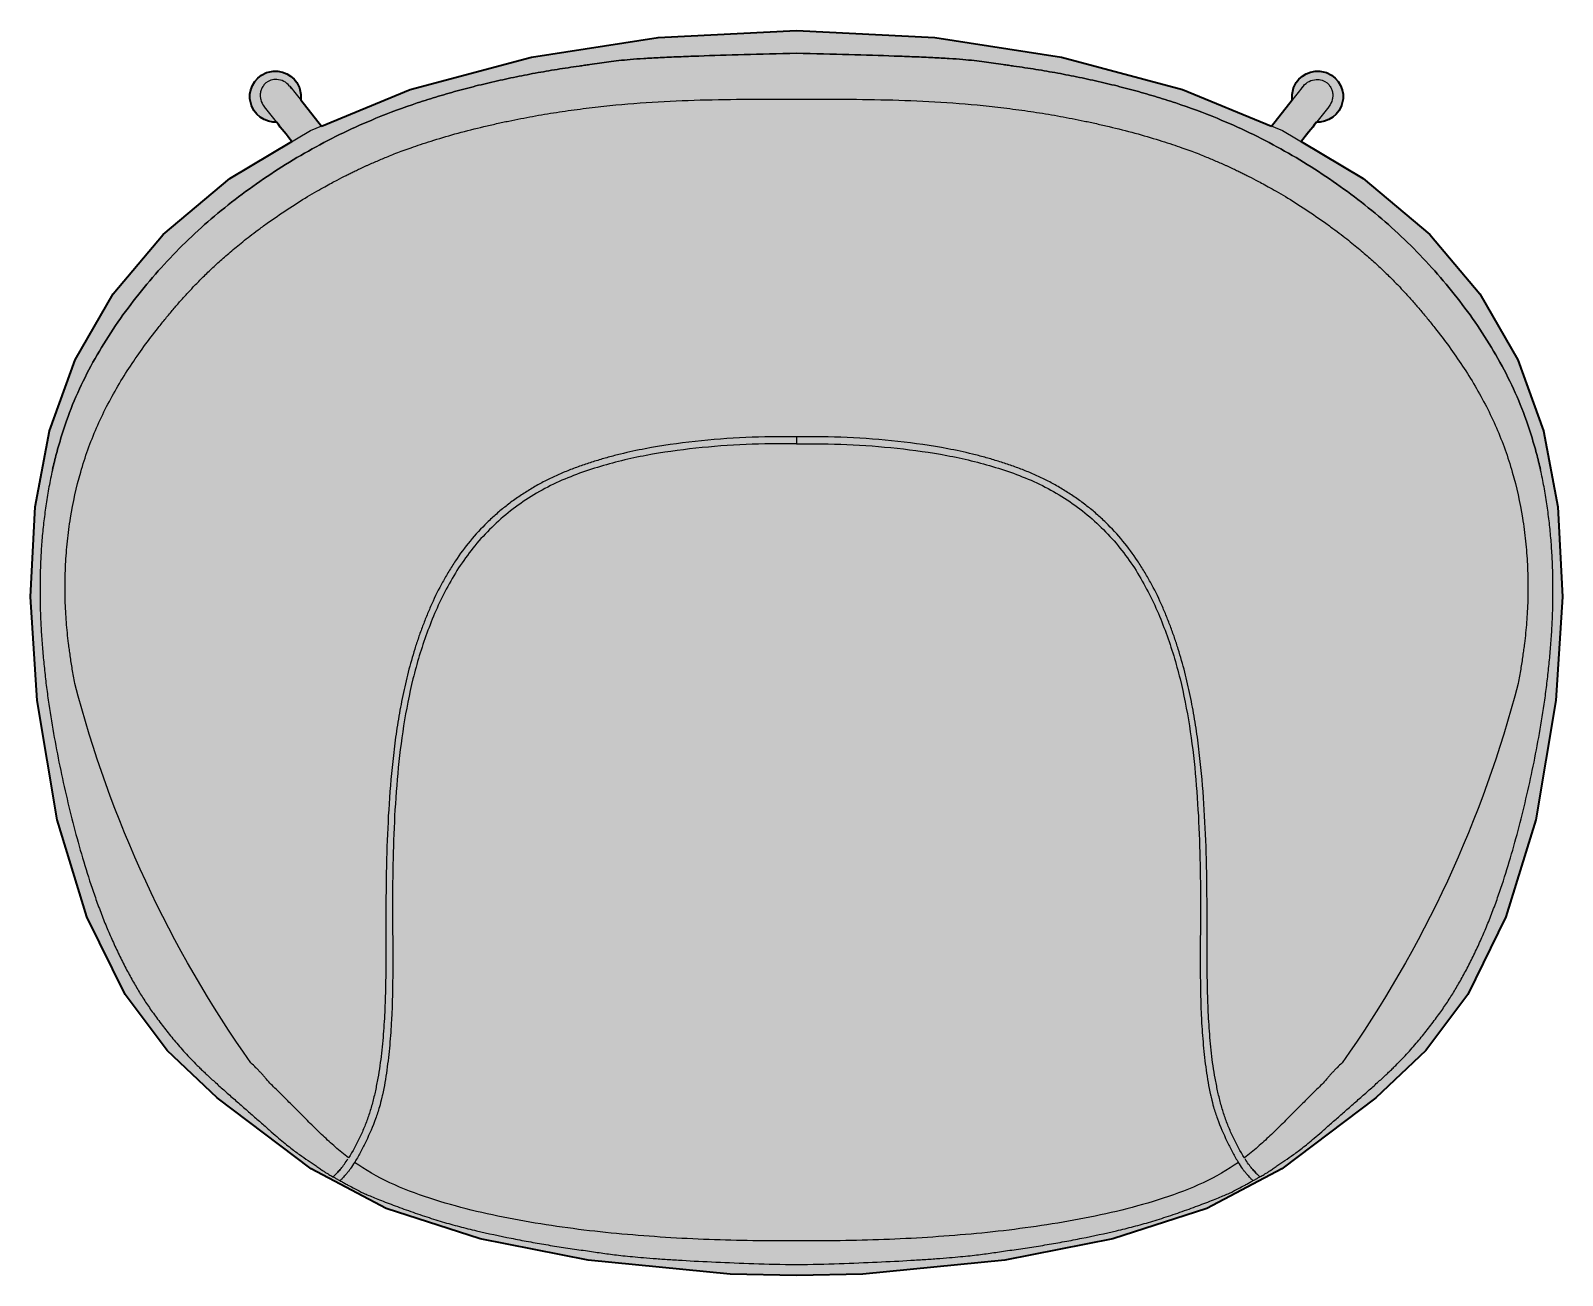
# Model space of a CAD drawing. Header units: millimetres. Extents: x 0 to 2157, y -1316 to 708.
# Drawn here: x 1346 to 2094, y -1259 to -651 of the extents above; entities that cross this region are included whole.
import ezdxf

# ---------------------------------------------------------------- set-up
doc = ezdxf.new("R2010")
doc.units = ezdxf.units.MM
doc.layers.add('Blocks', color=7, linetype='Continuous')
doc.layers.add('Blocks$Fill', color=7, linetype='Continuous', true_color=0xffffff)
doc.layers.add('Blocks$Inner', color=7, linetype='Continuous', lineweight=25, true_color=0x007f00)
doc.layers.add('Blocks$Outline', color=7, linetype='Continuous', lineweight=35, true_color=0xff3f3f)

# ---------------------------------------------------------------- blocks, each defined once
blk = doc.blocks.new('Pot Top')
at = {"layer": 'Blocks$Fill', "extrusion": (0, 0, -1)}
blk.add_hatch(color=256, dxfattribs=at).paths.add_polyline_path([(-209.29, 497.43), (-209.21, 497.83), (-209.2, 500.08), (-209.92, 503.35), (-211.19, 505.88), (-212.56, 507.61), (-214.25, 509.11), (-216.14, 510.25), (-218.26, 511.07), (-220.45, 511.48), (-222.7, 511.49), (-225.97, 510.77), (-228.49, 509.5), (-230.23, 508.13), (-231.73, 506.44), (-232.87, 504.55), (-233.68, 502.43), (-234.09, 500.24), (-234.11, 497.99), (-233.39, 494.72), (-232.12, 492.2), (-230.75, 490.46), (-229.06, 488.96), (-227.17, 487.82), (-225.05, 487.01), (-222.86, 486.6), (-221.16, 486.59), (-213.62, 477.07), (-243.94, 459.06), (-276.51, 431.75), (-300.87, 402.64), (-319.41, 370.42), (-331.94, 335.85), (-338.91, 298.68), (-341.19, 254.62), (-338, 204.06), (-328.2, 145.8), (-313.66, 98.32), (-295.05, 60.35), (-274.6, 33.05), (-250.09, 9.95), (-204.26, -24.82), (-167.65, -44.06), (-121.7, -58.98), (-68.89, -69.33), (0.45, -76.15), (32.77, -76.8), (32.79, -76.8), (32.81, -76.8), (65.13, -76.15), (134.48, -69.33), (187.29, -58.98), (233.23, -44.06), (269.85, -24.82), (315.67, 9.95), (340.18, 33.05), (360.64, 60.35), (379.25, 98.32), (393.79, 145.8), (403.58, 204.06), (406.77, 254.62), (404.5, 298.68), (397.52, 335.85), (385, 370.42), (366.46, 402.64), (342.09, 431.75), (309.53, 459.06), (279.21, 477.07), (286.74, 486.59), (288.44, 486.6), (290.63, 487.01), (292.75, 487.82), (294.64, 488.96), (296.33, 490.46), (297.7, 492.2), (298.97, 494.72), (299.69, 497.99), (299.68, 500.24), (299.27, 502.43), (298.46, 504.55), (297.31, 506.44), (295.82, 508.13), (294.08, 509.5), (291.55, 510.77), (288.29, 511.49), (286.04, 511.48), (283.85, 511.07), (281.73, 510.25), (279.84, 509.11), (278.15, 507.61), (276.78, 505.88), (275.51, 503.35), (274.79, 500.08), (274.8, 497.83), (274.88, 497.43), (264.72, 484.69), (221.36, 502.52), (162.17, 518.31), (100.27, 527.88), (32.79, 531.3), (-34.69, 527.88), (-96.59, 518.31), (-155.77, 502.52), (-199.14, 484.69)], flags=0)
at = {"layer": 'Blocks$Inner'}
for p, q in [((-280.2, 504.1), (-264.72, 484.69)), ((214.61, 504.1), (199.14, 484.69)), ((-292.68, 494.09), (-279.21, 477.07)), ((227.1, 494.09), (213.62, 477.07))]:
    blk.add_line(p, q, dxfattribs=at)
blk.add_lwpolyline([(-32.77, -76.8), (-32.79, -76.8), (-32.81, -76.8), (-65.13, -76.15), (-134.48, -69.33), (-187.29, -58.98), (-233.23, -44.06), (-269.85, -24.82), (-315.67, 9.95), (-340.18, 33.05), (-360.64, 60.35), (-379.25, 98.32), (-393.79, 145.8), (-403.58, 204.06), (-406.77, 254.62), (-404.5, 298.68), (-397.52, 335.85), (-385, 370.42), (-366.46, 402.64), (-342.09, 431.75), (-309.53, 459.06), (-270.06, 482.5), (-221.36, 502.52), (-162.17, 518.31), (-100.27, 527.88), (-32.79, 531.3), (34.69, 527.88), (96.59, 518.31), (155.77, 502.52), (204.47, 482.5), (243.94, 459.06), (276.51, 431.75), (300.87, 402.64), (319.41, 370.42), (331.94, 335.85), (338.91, 298.68), (341.19, 254.62), (338, 204.06), (328.2, 145.8), (313.66, 98.32), (295.05, 60.35), (274.6, 33.05), (250.09, 9.95), (204.26, -24.82), (167.65, -44.06), (121.7, -58.98), (68.89, -69.33), (-0.45, -76.15)], close=True, dxfattribs=at)
for points in [[(-274.88, 497.43), (-274.8, 497.83), (-274.79, 500.08), (-275.51, 503.35), (-276.78, 505.88), (-278.15, 507.61), (-279.84, 509.11), (-281.73, 510.25), (-283.85, 511.07), (-286.04, 511.48), (-288.29, 511.49), (-291.55, 510.77), (-294.08, 509.5), (-295.82, 508.13), (-297.31, 506.44), (-298.46, 504.55), (-299.27, 502.43), (-299.68, 500.24), (-299.69, 497.99), (-298.97, 494.72), (-297.7, 492.2), (-296.33, 490.46), (-294.64, 488.96), (-292.75, 487.82), (-290.63, 487.01), (-288.44, 486.6), (-286.74, 486.59)], [(209.29, 497.43), (209.21, 497.83), (209.2, 500.08), (209.92, 503.35), (211.19, 505.88), (212.56, 507.61), (214.25, 509.11), (216.14, 510.25), (218.26, 511.07), (220.45, 511.48), (222.7, 511.49), (225.97, 510.77), (228.49, 509.5), (230.23, 508.13), (231.73, 506.44), (232.87, 504.55), (233.68, 502.43), (234.09, 500.24), (234.11, 497.99), (233.39, 494.72), (232.12, 492.2), (230.75, 490.46), (229.06, 488.96), (227.17, 487.82), (225.05, 487.01), (222.86, 486.6), (221.16, 486.59)], [(-290.73, 506.5), (-291.86, 505.72), (-292.84, 504.77)], [(225.15, 506.5), (226.27, 505.72), (227.26, 504.77)]]:
    blk.add_lwpolyline(points, dxfattribs=at)
at = {"layer": 'Blocks$Inner', "extrusion": (0, 0, -1)}
for centre, start, end in [((-165.69, 355.28), 324.7733, 345.46095), ((231.27, 355.28), 194.53905, 215.2267)]:
    blk.add_arc(centre, 569.12, start, end, dxfattribs=at)
at = {"layer": 'Blocks$Inner'}
for points, knots in [([(-32.73, 520.28), (-41.83, 520.04), (-58.9, 519.58), (-77.41, 519.01), (-90.51, 518.52), (-99.5, 518.12), (-107.61, 517.69), (-114.14, 517.21), (-119.65, 516.67), (-124.48, 516.08), (-129.03, 515.43), (-132.91, 514.84), (-136.25, 514.35), (-139.86, 513.85), (-146.14, 512.93), (-155.03, 511.5), (-165.63, 509.57), (-176.21, 507.35), (-186.77, 504.93), (-197.28, 502.26), (-207.66, 499.26), (-221.42, 494.9), (-236.97, 489.2), (-254.04, 481.56), (-274.47, 471.04), (-298.66, 455.62), (-325.55, 434.25), (-345.2, 413.59), (-359.36, 395.88), (-368.98, 382.03), (-377.52, 367.54), (-384.89, 352.53), (-389.78, 339.48), (-393.07, 328.78), (-395.23, 320.71), (-397.07, 312.57), (-398.58, 304.3), (-399.81, 295.97), (-400.8, 287.65), (-401.53, 279.31), (-401.98, 270.91), (-402.19, 262.5), (-402.21, 254.12), (-402.02, 245.76), (-401.59, 237.38), (-400.97, 229.03), (-400.21, 220.74), (-399.3, 212.5), (-397.84, 201.53), (-395.67, 187.95), (-392.6, 171.86), (-389.05, 156), (-385.23, 140.45), (-380.95, 125.24), (-377, 112.88), (-373.58, 103.22), (-370.85, 96.13), (-367.92, 89.16), (-364.81, 82.31), (-361.58, 75.69), (-358.2, 69.31), (-354.87, 63.48), (-351.55, 58.07), (-348.53, 53.57), (-345.86, 49.84), (-343.68, 46.91), (-341.39, 43.93), (-338.31, 40.02), (-335.04, 36.08), (-331.46, 32.04), (-328.56, 28.94), (-325.95, 26.28), (-323.71, 24.09), (-321.97, 22.43), (-320.11, 20.68), (-317.41, 18.2), (-313.72, 14.88), (-308.96, 10.67), (-304.04, 6.35), (-299.15, 2.06), (-294.47, -2.06), (-290.14, -5.86), (-286.41, -9.12), (-283.24, -11.81), (-279.42, -14.9), (-275.39, -17.91), (-271.96, -20.26), (-269.68, -21.8), (-268.39, -22.68), (-267.41, -23.36), (-266.46, -24.03), (-265.3, -24.84), (-263.97, -25.73), (-262.53, -26.65), (-260.95, -27.62), (-259.83, -28.26), (-259.13, -28.65)], [1, 1, 1, 1, 1.0100806, 1.0201613, 1.0252016, 1.0302419, 1.0352823, 1.0403226, 1.0453629, 1.0504032, 1.0554435, 1.0604839, 1.063004, 1.0655242, 1.0705645, 1.0806452, 1.0907258, 1.1008065, 1.1108871, 1.1209677, 1.1310484, 1.141129, 1.1612903, 1.1774194, 1.1935484, 1.2258065, 1.2580645, 1.2903226, 1.3064516, 1.3225806, 1.3387097, 1.3548387, 1.3709677, 1.3790323, 1.3870968, 1.3951613, 1.4032258, 1.4112903, 1.4193548, 1.4274194, 1.4354839, 1.4435484, 1.4516129, 1.4596774, 1.4677419, 1.4758065, 1.483871, 1.4919355, 1.5, 1.516129, 1.5322581, 1.5483871, 1.5645161, 1.5806452, 1.5967742, 1.6048387, 1.6129032, 1.6209677, 1.6290323, 1.6370968, 1.6451613, 1.6532258, 1.6612903, 1.6693548, 1.6733871, 1.6774194, 1.6814516, 1.6854839, 1.6935484, 1.6975806, 1.7016129, 1.7056452, 1.7076613, 1.7096774, 1.7116935, 1.7137097, 1.7177419, 1.7217742, 1.7258065, 1.7298387, 1.733871, 1.7379032, 1.7419355, 1.7459677, 1.75, 1.7580645, 1.766129, 1.7701613, 1.7721774, 1.7741935, 1.7762097, 1.7782258, 1.7822581, 1.7862903, 1.7903226, 1.7964501, 1.7964501, 1.7964501, 1.7964501]), ([(-396.09, 316.85), (-395.8, 318.14), (-394.85, 322.13), (-393.07, 328.78), (-389.78, 339.48), (-384.89, 352.53), (-377.52, 367.54), (-368.98, 382.03), (-359.36, 395.88), (-345.2, 413.59), (-325.55, 434.25), (-298.66, 455.62), (-274.47, 471.04), (-254.04, 481.56), (-236.97, 489.2), (-221.42, 494.9), (-207.66, 499.26), (-197.28, 502.26), (-186.77, 504.93), (-176.21, 507.35), (-165.63, 509.57), (-155.03, 511.5), (-146.14, 512.93), (-139.86, 513.85), (-136.25, 514.35), (-132.91, 514.84), (-129.03, 515.43), (-124.48, 516.08), (-119.65, 516.67), (-114.14, 517.21), (-107.61, 517.69), (-99.5, 518.12), (-90.51, 518.52), (-77.41, 519.01), (-58.9, 519.58), (-41.83, 520.04), (-32.73, 520.28)], [0.6090808, 0.6090808, 0.6090808, 0.6090808, 0.6129032, 0.6209677, 0.6290323, 0.6451613, 0.6612903, 0.6774194, 0.6935484, 0.7096774, 0.7419355, 0.7741935, 0.8064516, 0.8225806, 0.8387097, 0.858871, 0.8689516, 0.8790323, 0.8891129, 0.8991935, 0.9092742, 0.9193548, 0.9294355, 0.9344758, 0.936996, 0.9395161, 0.9445565, 0.9495968, 0.9546371, 0.9596774, 0.9647177, 0.9697581, 0.9747984, 0.9798387, 0.9899194, 1, 1, 1, 1]), ([(193.54, -28.65), (194.24, -28.26), (195.36, -27.62), (196.95, -26.65), (198.38, -25.73), (199.71, -24.84), (200.88, -24.03), (201.83, -23.36), (202.8, -22.68), (204.09, -21.8), (206.37, -20.26), (209.8, -17.91), (213.83, -14.9), (217.66, -11.81), (220.82, -9.12), (224.56, -5.86), (228.88, -2.06), (233.57, 2.06), (238.46, 6.35), (243.37, 10.67), (248.13, 14.88), (251.82, 18.2), (254.52, 20.68), (256.39, 22.43), (258.13, 24.09), (260.36, 26.28), (262.97, 28.94), (265.87, 32.04), (269.46, 36.08), (272.72, 40.02), (275.8, 43.93), (278.09, 46.91), (280.28, 49.84), (282.95, 53.57), (285.97, 58.07), (289.29, 63.48), (292.61, 69.31), (295.99, 75.69), (299.23, 82.31), (302.33, 89.16), (305.26, 96.13), (308, 103.22), (311.41, 112.88), (315.36, 125.24), (319.65, 140.45), (323.47, 156), (327.02, 171.86), (330.09, 187.95), (332.25, 201.53), (333.71, 212.5), (334.63, 220.74), (335.38, 229.03), (336, 237.38), (336.44, 245.76), (336.63, 254.12), (336.6, 262.5), (336.39, 270.91), (335.94, 279.31), (335.21, 287.65), (334.22, 295.97), (333, 304.3), (331.49, 312.57), (329.65, 320.71), (327.48, 328.78), (324.19, 339.48), (319.3, 352.53), (311.93, 367.54), (303.4, 382.03), (293.77, 395.88), (279.61, 413.59), (259.97, 434.25), (233.07, 455.62), (208.88, 471.04), (188.46, 481.56), (171.38, 489.2), (155.83, 494.9), (142.07, 499.26), (131.69, 502.26), (121.19, 504.93), (110.62, 507.35), (100.04, 509.57), (89.45, 511.5), (80.55, 512.93), (74.27, 513.85), (70.66, 514.35), (67.33, 514.84), (63.45, 515.43), (58.9, 516.08), (54.07, 516.67), (48.56, 517.21), (42.03, 517.69), (33.91, 518.12), (24.93, 518.52), (11.82, 519.01), (-6.69, 519.58), (-23.76, 520.04), (-32.86, 520.28)], [2.2035412, 2.2035412, 2.2035412, 2.2035412, 2.2096688, 2.2137011, 2.2177333, 2.2217656, 2.2237817, 2.2257978, 2.227814, 2.2298301, 2.2338624, 2.2419269, 2.2499914, 2.2540236, 2.2580559, 2.2620882, 2.2661204, 2.2701527, 2.2741849, 2.2782172, 2.2822495, 2.2862817, 2.2882978, 2.290314, 2.2923301, 2.2943462, 2.2983785, 2.3024107, 2.306443, 2.3145075, 2.3185398, 2.322572, 2.3266043, 2.3306366, 2.3387011, 2.3467656, 2.3548301, 2.3628946, 2.3709591, 2.3790236, 2.3870882, 2.3951527, 2.4032172, 2.4193462, 2.4354753, 2.4516043, 2.4677333, 2.4838624, 2.4999914, 2.5080559, 2.5161204, 2.5241849, 2.5322495, 2.540314, 2.5483785, 2.556443, 2.5645075, 2.572572, 2.5806366, 2.5887011, 2.5967656, 2.6048301, 2.6128946, 2.6209591, 2.6290236, 2.6451527, 2.6612817, 2.6774107, 2.6935398, 2.7096688, 2.7419269, 2.7741849, 2.806443, 2.822572, 2.8387011, 2.8588624, 2.868943, 2.8790236, 2.8891043, 2.8991849, 2.9092656, 2.9193462, 2.9294269, 2.9344672, 2.9369874, 2.9395075, 2.9445478, 2.9495882, 2.9546285, 2.9596688, 2.9647091, 2.9697495, 2.9747898, 2.9798301, 2.9899107, 2.9999914, 2.9999914, 2.9999914, 2.9999914]), ([(-32.86, 520.28), (-23.76, 520.04), (-6.69, 519.58), (11.82, 519.01), (24.93, 518.52), (33.91, 518.12), (42.03, 517.69), (48.56, 517.21), (54.07, 516.67), (58.9, 516.08), (63.45, 515.43), (67.33, 514.84), (70.66, 514.35), (74.27, 513.85), (80.55, 512.93), (89.45, 511.5), (100.04, 509.57), (110.62, 507.35), (121.19, 504.93), (131.69, 502.26), (142.07, 499.26), (155.83, 494.9), (171.38, 489.2), (188.46, 481.56), (208.88, 471.04), (233.07, 455.62), (259.97, 434.25), (279.61, 413.59), (293.77, 395.88), (303.4, 382.03), (311.93, 367.54), (319.3, 352.53), (324.19, 339.48), (327.48, 328.78), (329.27, 322.13), (330.21, 318.14), (330.51, 316.85)], [2.9999914, 2.9999914, 2.9999914, 2.9999914, 3.010072, 3.0201527, 3.025193, 3.0302333, 3.0352736, 3.040314, 3.0453543, 3.0503946, 3.0554349, 3.0604753, 3.0629954, 3.0655156, 3.0705559, 3.0806366, 3.0907172, 3.1007978, 3.1108785, 3.1209591, 3.1310398, 3.1411204, 3.1612817, 3.1774107, 3.1935398, 3.2257978, 3.2580559, 3.290314, 3.306443, 3.322572, 3.3387011, 3.3548301, 3.3709591, 3.3790236, 3.3870882, 3.3909106, 3.3909106, 3.3909106, 3.3909106]), ([(-292.84, 504.77), (-293.26, 504.27), (-293.94, 503.21), (-294.56, 501.39), (-294.73, 499.49), (-294.41, 496.99), (-293.53, 495.18), (-292.72, 494.14), (-292.68, 494.09)], [4, 4, 4, 4, 4.1, 4.2, 4.3, 4.4, 4.6, 4.6089775, 4.6089775, 4.6089775, 4.6089775]), ([(-279.18, 502.82), (-279.72, 503.47), (-280.71, 504.86), (-283.03, 506.73), (-285.34, 507.36), (-286.58, 507.44)], [0.6666667, 0.6666667, 0.6666667, 0.6666667, 0.7222222, 0.8611111, 1, 1, 1, 1]), ([(213.59, 502.82), (214.14, 503.47), (215.12, 504.86), (217.45, 506.73), (219.75, 507.36), (220.99, 507.44)], [0.6666667, 0.6666667, 0.6666667, 0.6666667, 0.7222222, 0.8611111, 1, 1, 1, 1]), ([(227.26, 504.77), (227.67, 504.27), (228.35, 503.21), (228.97, 501.39), (229.15, 499.49), (228.82, 496.99), (227.95, 495.18), (227.13, 494.14), (227.1, 494.09)], [4, 4, 4, 4, 4.1, 4.2, 4.3, 4.4, 4.6, 4.6089775, 4.6089775, 4.6089775, 4.6089775]), ([(-233.64, 469.26), (-231.78, 470.02), (-227.8, 471.61), (-220.26, 474.39), (-210.12, 477.76), (-198.14, 481.27), (-187.54, 483.96), (-179.21, 485.87), (-173.23, 487.15), (-167.45, 488.32), (-159.69, 489.78), (-150.05, 491.4), (-138.47, 493.05), (-122.92, 494.89), (-103.34, 496.51), (-79.79, 497.53), (-56.23, 497.86), (-40.51, 497.89), (-32.66, 497.88)], [416.1518457, 416.1518457, 416.1518457, 416.1518457, 416.1614611, 416.1710765, 416.1806919, 416.1903073, 416.1999227, 416.2047304, 416.2095381, 416.2143457, 416.2191534, 416.2287688, 416.2383842, 416.2479996, 416.2672304, 416.2864611, 416.3056919, 416.3249227, 416.3249227, 416.3249227, 416.3249227]), ([(-32.93, 497.88), (-25.07, 497.89), (-9.36, 497.86), (14.21, 497.53), (37.75, 496.51), (57.34, 494.89), (72.88, 493.05), (84.47, 491.4), (94.11, 489.78), (101.86, 488.32), (107.65, 487.15), (113.63, 485.87), (121.96, 483.96), (132.55, 481.27), (144.54, 477.76), (154.67, 474.39), (162.21, 471.61), (166.2, 470.02), (168.05, 469.26)], [0, 0, 0, 0, 0.0192308, 0.0384615, 0.0576923, 0.0769231, 0.0865385, 0.0961538, 0.1057692, 0.1105769, 0.1153846, 0.1201923, 0.125, 0.1346154, 0.1442308, 0.1538462, 0.1634615, 0.1730769, 0.1730769, 0.1730769, 0.1730769]), ([(-252.73, 460.57), (-252.06, 460.9), (-250.77, 461.55), (-248.79, 462.51), (-247, 463.37), (-245.42, 464.11), (-244.11, 464.72), (-242.76, 465.33), (-241.03, 466.11), (-238.91, 467.04), (-236.35, 468.14), (-234.56, 468.88), (-233.64, 469.26)], [416.11338421, 416.11338421, 416.11338421, 416.11338421, 416.1181919, 416.12299959, 416.12780728, 416.13021113, 416.13261498, 416.13501882, 416.13742267, 416.14223036, 416.14703805, 416.15184575, 416.15184575, 416.15184575, 416.15184575]), ([(168.05, 469.26), (168.98, 468.88), (170.76, 468.14), (173.33, 467.04), (175.45, 466.11), (177.18, 465.33), (178.52, 464.72), (179.83, 464.11), (181.42, 463.37), (183.21, 462.51), (185.18, 461.55), (186.48, 460.9), (187.15, 460.57)], [0.17307692, 0.17307692, 0.17307692, 0.17307692, 0.17788462, 0.18269231, 0.1875, 0.18990385, 0.19230769, 0.19471154, 0.19711538, 0.20192308, 0.20673077, 0.21153846, 0.21153846, 0.21153846, 0.21153846]), ([(-312.08, 420.69), (-310.29, 422.26), (-307.45, 424.69), (-303.18, 428.17), (-299.75, 430.87), (-295.83, 433.86), (-289.84, 438.26), (-281.46, 444.04), (-271.3, 450.42), (-264.1, 454.54), (-259.81, 456.89), (-256.19, 458.81), (-254.07, 459.89), (-252.73, 460.57)], [416.03646113, 416.03646113, 416.03646113, 416.03646113, 416.04607652, 416.05088421, 416.0556919, 416.06049959, 416.06530728, 416.07492267, 416.08453805, 416.09415344, 416.09896113, 416.10376882, 416.11338421, 416.11338421, 416.11338421, 416.11338421]), ([(187.15, 460.57), (188.48, 459.89), (190.6, 458.81), (194.22, 456.89), (198.51, 454.54), (205.72, 450.42), (215.87, 444.04), (224.25, 438.26), (230.24, 433.86), (234.17, 430.87), (237.59, 428.17), (241.86, 424.69), (244.7, 422.26), (246.49, 420.69)], [0.21153846, 0.21153846, 0.21153846, 0.21153846, 0.22115385, 0.22596154, 0.23076923, 0.24038462, 0.25, 0.25961538, 0.26442308, 0.26923077, 0.27403846, 0.27884615, 0.28846154, 0.28846154, 0.28846154, 0.28846154]), ([(-388.83, 237.13), (-389.01, 238.85), (-389.32, 242.2), (-389.68, 247.51), (-389.92, 253.21), (-390.03, 260.84), (-389.79, 270.46), (-388.9, 281.87), (-386.9, 297.05), (-382.79, 315.76), (-375.05, 337.42), (-364.49, 357.89), (-353.91, 373.88), (-345.67, 384.67), (-340.83, 390.69), (-337.13, 395.15), (-333.54, 399.3), (-330.02, 403.2), (-326.9, 406.53), (-324.16, 409.33), (-321.92, 411.56), (-319.58, 413.83), (-316.4, 416.83), (-313.87, 419.12), (-312.08, 420.69)], [415.6903073, 415.6903073, 415.6903073, 415.6903073, 415.6999227, 415.7095381, 415.7191534, 415.7287688, 415.7479996, 415.7672304, 415.7864611, 415.8249227, 415.8633842, 415.9018457, 415.9403073, 415.9595381, 415.9691534, 415.9787688, 415.9883842, 415.9979996, 416.007615, 416.0124227, 416.0172304, 416.0220381, 416.0268457, 416.0364611, 416.0364611, 416.0364611, 416.0364611]), ([(246.49, 420.69), (248.28, 419.12), (250.81, 416.83), (253.99, 413.83), (256.34, 411.56), (258.57, 409.33), (261.31, 406.53), (264.44, 403.2), (267.95, 399.3), (271.54, 395.15), (275.25, 390.69), (280.09, 384.67), (288.32, 373.88), (298.91, 357.89), (309.46, 337.42), (317.21, 315.76), (321.31, 297.05), (323.31, 281.87), (324.2, 270.46), (324.45, 260.84), (324.34, 253.21), (324.1, 247.51), (323.73, 242.2), (323.42, 238.85), (323.24, 237.13)], [0.2884615, 0.2884615, 0.2884615, 0.2884615, 0.2980769, 0.3028846, 0.3076923, 0.3125, 0.3173077, 0.3269231, 0.3365385, 0.3461538, 0.3557692, 0.3653846, 0.3846154, 0.4230769, 0.4615385, 0.5, 0.5384615, 0.5576923, 0.5769231, 0.5961538, 0.6057692, 0.6153846, 0.625, 0.6346154, 0.6346154, 0.6346154, 0.6346154]), ([(-32.79, 332.83), (-41.04, 332.96), (-57.64, 332.81), (-82.32, 330.87), (-102.64, 327.99), (-116.73, 324.95), (-124.71, 322.9), (-130.62, 321.17), (-136.5, 319.25), (-142.36, 317.16), (-148.13, 314.84), (-153.72, 312.26), (-159.17, 309.37), (-164.55, 306.18), (-169.75, 302.73), (-174.68, 299.08), (-179.37, 295.19), (-185.41, 289.59), (-192.36, 282.06), (-198.33, 273.96), (-202.62, 267.14), (-206.65, 260.19), (-210.15, 253.08), (-213.23, 245.83), (-215.4, 240.32), (-217.41, 234.77), (-219.82, 227.35), (-222.49, 217.94), (-225.13, 206.49), (-227.27, 194.93), (-228.98, 183.16), (-230.77, 167.36), (-232.25, 147.74), (-233, 127.64), (-233.23, 111.57), (-233.31, 99.45), (-233.28, 89.26), (-233.26, 81.08), (-233.3, 74.92), (-233.38, 68.76), (-233.48, 62.61), (-233.65, 56.44), (-233.94, 50.26), (-234.32, 44.06), (-234.78, 37.88), (-235.38, 31.71), (-236.21, 25.58), (-237.22, 19.47), (-238.39, 13.4), (-239.8, 7.42), (-241.53, 1.63), (-243.6, -3.95), (-246.73, -11.15), (-249.5, -16.22), (-251.53, -19.42)], [208.162461, 208.162461, 208.162461, 208.162461, 208.212461, 208.262461, 208.312461, 208.337461, 208.349961, 208.362461, 208.374961, 208.387461, 208.399961, 208.412461, 208.424961, 208.437461, 208.449961, 208.462461, 208.474961, 208.487461, 208.512461, 208.537461, 208.549961, 208.562461, 208.587461, 208.599961, 208.612461, 208.624961, 208.637461, 208.662461, 208.687461, 208.712461, 208.737461, 208.762461, 208.812461, 208.862461, 208.887461, 208.912461, 208.937461, 208.949961, 208.962461, 208.974961, 208.987461, 208.999961, 209.012461, 209.024961, 209.037461, 209.049961, 209.062461, 209.074961, 209.087461, 209.099961, 209.112461, 209.124961, 209.137461, 209.162461, 209.162461, 209.162461, 209.162461]), ([(-32.79, 329.39), (-41.02, 329.61), (-57.49, 329.36), (-81.93, 327.54), (-106.28, 324.15), (-126.13, 319.39), (-141.69, 314.09), (-153, 309.21), (-163.74, 303.12), (-177.09, 293.43), (-191.49, 278.98), (-202.24, 262.12), (-209.03, 247.91), (-214.83, 233.37), (-220.43, 214.72), (-224.92, 191.75), (-227.7, 168.32), (-229.32, 144.83), (-230.04, 120.89), (-230.09, 96.98), (-229.83, 72.47), (-230.13, 56.18), (-230.56, 47.99)], [0, 0, 0, 0, 0.05, 0.1, 0.15, 0.2, 0.225, 0.25, 0.275, 0.3, 0.35, 0.4, 0.425, 0.45, 0.5, 0.55, 0.6, 0.65, 0.7, 0.75, 0.8, 0.85, 0.85, 0.85, 0.85]), ([(185.95, -19.42), (183.91, -16.22), (181.14, -11.15), (178.01, -3.95), (175.95, 1.63), (174.22, 7.42), (172.81, 13.4), (171.64, 19.47), (170.62, 25.58), (169.79, 31.71), (169.19, 37.88), (168.74, 44.06), (168.36, 50.26), (168.07, 56.44), (167.9, 62.61), (167.8, 68.76), (167.72, 74.92), (167.67, 81.08), (167.7, 89.26), (167.72, 99.45), (167.65, 111.57), (167.41, 127.64), (166.66, 147.74), (165.18, 167.36), (163.4, 183.16), (161.68, 194.93), (159.54, 206.49), (156.91, 217.94), (154.24, 227.35), (151.82, 234.77), (149.81, 240.32), (147.64, 245.83), (144.57, 253.08), (141.06, 260.19), (137.04, 267.14), (132.74, 273.96), (126.77, 282.06), (119.82, 289.59), (113.79, 295.19), (109.09, 299.08), (104.16, 302.73), (98.96, 306.18), (93.59, 309.37), (88.13, 312.26), (82.55, 314.84), (76.78, 317.16), (70.91, 319.25), (65.03, 321.17), (59.12, 322.9), (51.14, 324.95), (37.06, 327.99), (16.74, 330.87), (-7.94, 332.81), (-24.54, 332.96), (-32.79, 332.83)], [207.162461, 207.162461, 207.162461, 207.162461, 207.187461, 207.199961, 207.212461, 207.224961, 207.237461, 207.249961, 207.262461, 207.274961, 207.287461, 207.299961, 207.312461, 207.324961, 207.337461, 207.349961, 207.362461, 207.374961, 207.387461, 207.412461, 207.437461, 207.462461, 207.512461, 207.562461, 207.587461, 207.612461, 207.637461, 207.662461, 207.687461, 207.699961, 207.712461, 207.724961, 207.737461, 207.762461, 207.774961, 207.787461, 207.812461, 207.837461, 207.849961, 207.862461, 207.874961, 207.887461, 207.899961, 207.912461, 207.924961, 207.937461, 207.949961, 207.962461, 207.974961, 207.987461, 208.012461, 208.062461, 208.112461, 208.162461, 208.162461, 208.162461, 208.162461]), ([(-32.79, 332.79), (-32.79, 332.69), (-32.79, 332.42), (-32.79, 331.93), (-32.79, 331.36), (-32.79, 330.77), (-32.79, 330.03), (-32.79, 329.59), (-32.79, 329.39)], [-0.7777778, -0.7777778, -0.7777778, -0.7777778, -0.6666667, -0.5555556, -0.4444444, -0.3333333, -0.2222222, 0, 0, 0, 0]), ([(-32.79, 329.39), (-24.57, 329.61), (-8.1, 329.36), (16.35, 327.54), (40.69, 324.15), (60.55, 319.39), (76.1, 314.09), (87.41, 309.21), (98.15, 303.12), (111.51, 293.43), (125.91, 278.98), (136.65, 262.12), (143.44, 247.91), (149.25, 233.37), (154.85, 214.72), (159.34, 191.75), (162.12, 168.32), (163.73, 144.83), (164.46, 120.89), (164.51, 96.98), (164.24, 72.47), (164.55, 56.18), (164.97, 47.99)], [0, 0, 0, 0, 0.05, 0.1, 0.15, 0.2, 0.225, 0.25, 0.275, 0.3, 0.35, 0.4, 0.425, 0.45, 0.5, 0.55, 0.6, 0.65, 0.7, 0.75, 0.8, 0.85, 0.85, 0.85, 0.85]), ([(-385.2, 212.41), (-385.65, 214.8), (-386.26, 218.26), (-386.96, 222.66), (-387.44, 225.91), (-387.87, 228.99), (-388.36, 232.79), (-388.65, 235.42), (-388.83, 237.13)], [415.65184575, 415.65184575, 415.65184575, 415.65184575, 415.66146113, 415.66626882, 415.67107652, 415.67588421, 415.6806919, 415.69030728, 415.69030728, 415.69030728, 415.69030728]), ([(323.24, 237.13), (323.07, 235.42), (322.77, 232.79), (322.28, 228.99), (321.85, 225.91), (321.37, 222.66), (320.67, 218.26), (320.06, 214.8), (319.62, 212.41)], [0.63461538, 0.63461538, 0.63461538, 0.63461538, 0.64423077, 0.64903846, 0.65384615, 0.65865385, 0.66346154, 0.67307692, 0.67307692, 0.67307692, 0.67307692]), ([(-251.53, -19.42), (-253.79, -17.65), (-258.1, -14.1), (-263.04, -9.56), (-266.8, -5.93), (-270.44, -2.32), (-274.86, 2.13), (-279.14, 6.43), (-282.51, 9.78), (-285, 12.27), (-287.5, 14.69), (-289.96, 17.11), (-291.81, 19.26), (-293.27, 20.99), (-294.4, 22.24), (-295.58, 23.46), (-297.16, 25.07), (-298.38, 26.24), (-299.21, 27)], [209.1624613, 209.1624613, 209.1624613, 209.1624613, 209.2735724, 209.3846836, 209.4402391, 209.4957947, 209.6069058, 209.7180169, 209.7735724, 209.829128, 209.8846836, 209.9402391, 209.9957947, 210.0235724, 210.0513502, 210.079128, 210.1069058, 210.1624607, 210.1624607, 210.1624607, 210.1624607]), ([(233.62, 27), (232.8, 26.24), (231.58, 25.07), (229.99, 23.46), (228.82, 22.24), (227.69, 20.99), (226.23, 19.26), (224.37, 17.11), (221.91, 14.69), (219.41, 12.27), (216.93, 9.78), (213.56, 6.43), (209.27, 2.13), (204.86, -2.32), (201.21, -5.93), (197.46, -9.56), (192.51, -14.1), (188.2, -17.65), (185.95, -19.42)], [206.1624619, 206.1624619, 206.1624619, 206.1624619, 206.2180169, 206.2457947, 206.2735724, 206.3013502, 206.329128, 206.3846836, 206.4402391, 206.4957947, 206.5513502, 206.6069058, 206.7180169, 206.829128, 206.8846836, 206.9402391, 207.0513502, 207.1624613, 207.1624613, 207.1624613, 207.1624613]), ([(-235.21, 10.32), (-235.73, 8.12), (-236.59, 4.84), (-238.9, -2.26), (-242.1, -9.53), (-245.51, -16.31), (-247.31, -19.58), (-248.29, -21.19)], [0.92731773, 0.92731773, 0.92731773, 0.92731773, 0.93565107, 0.94815109, 0.97315112, 0.98565114, 0.99815106, 0.99815106, 0.99815106, 0.99815106]), ([(169.62, 10.32), (170.15, 8.12), (171, 4.84), (173.31, -2.26), (176.52, -9.53), (179.92, -16.31), (181.72, -19.58), (182.71, -21.19)], [0.92731773, 0.92731773, 0.92731773, 0.92731773, 0.93565107, 0.94815109, 0.97315112, 0.98565114, 0.99815106, 0.99815106, 0.99815106, 0.99815106]), ([(-248.56, -21.61), (-249.21, -22.66), (-250.19, -24.15), (-251.31, -25.63), (-251.93, -26.41), (-252.53, -27.15), (-253.24, -27.97), (-254.25, -29.08), (-255.14, -30.03), (-255.51, -30.44), (-255.62, -30.56)], [2.0000562, 2.0000562, 2.0000562, 2.0000562, 2.1667229, 2.2500562, 2.2917229, 2.3333895, 2.4167229, 2.5000562, 2.6667229, 2.8067805, 2.8067805, 2.8067805, 2.8067805]), ([(-32.79, -59.99), (-32.8, -59.99), (-36.36, -59.98), (-47.03, -59.97), (-64.82, -59.73), (-86.13, -58.94), (-107.42, -57.59), (-128.67, -55.69), (-149.82, -53.02), (-170.85, -49.57), (-191.64, -45.1), (-212.05, -39.39), (-231.66, -31.98), (-243.34, -25.3), (-248.56, -21.61)], [1.5000281, 1.5000281, 1.5000281, 1.5000281, 1.5000562, 1.5238657, 1.5714848, 1.6191038, 1.6667229, 1.7143419, 1.761961, 1.80958, 1.857199, 1.9048181, 1.9524371, 2.0000562, 2.0000562, 2.0000562, 2.0000562]), ([(182.98, -21.61), (177.75, -25.3), (166.08, -31.98), (146.46, -39.39), (126.06, -45.1), (105.26, -49.57), (84.24, -53.02), (63.09, -55.69), (41.84, -57.59), (20.55, -58.94), (-0.77, -59.73), (-18.56, -59.97), (-29.23, -59.98), (-32.79, -59.99), (-32.79, -59.99)], [1, 1, 1, 1, 1.047619, 1.0952381, 1.1428571, 1.1904762, 1.2380952, 1.2857143, 1.3333333, 1.3809524, 1.4285714, 1.4761905, 1.5, 1.5000281, 1.5000281, 1.5000281, 1.5000281]), ([(190.04, -30.56), (189.93, -30.44), (189.55, -30.03), (188.66, -29.08), (187.65, -27.97), (186.94, -27.15), (186.35, -26.41), (185.72, -25.63), (184.6, -24.15), (183.63, -22.66), (182.98, -21.61)], [0.1932757, 0.1932757, 0.1932757, 0.1932757, 0.3333333, 0.5, 0.5833333, 0.6666667, 0.7083333, 0.75, 0.8333333, 1, 1, 1, 1]), ([(-256.73, -26.33), (-257.34, -26.99), (-258.39, -28.01), (-258.97, -28.53), (-259.11, -28.64), (-259.13, -28.65)], [1, 1, 1, 1, 1.3333261, 1.6666659, 1.7068451, 1.7068451, 1.7068451, 1.7068451]), ([(-259.13, -28.65), (-258.9, -28.77), (-258.21, -29.15), (-256.99, -29.82), (-255.29, -30.74), (-253.52, -31.71), (-251.3, -32.97), (-248.46, -34.55), (-244.4, -36.59), (-239.14, -38.85), (-231.96, -41.64), (-223.46, -44.79), (-215.94, -47.4), (-210.01, -49.33), (-205.75, -50.64), (-201.6, -51.83), (-196.02, -53.33), (-186.23, -55.72), (-174.97, -58.12), (-163.66, -60.32), (-155.17, -61.8), (-148.03, -62.93), (-142.32, -63.79), (-137.94, -64.42), (-133.81, -65.02), (-130.06, -65.56), (-126.41, -66.08), (-122.69, -66.58), (-118.68, -67.06), (-114.19, -67.54), (-109.04, -68.02), (-102.95, -68.51), (-96.05, -68.99), (-86.22, -69.61), (-72.54, -70.33), (-53.97, -71.05), (-40.14, -71.42), (-32.79, -71.56)], [1.7964501, 1.7964501, 1.7964501, 1.7964501, 1.7983828, 1.802415, 1.8064473, 1.8104796, 1.8145118, 1.8225763, 1.8306409, 1.8387054, 1.8467699, 1.8548344, 1.8628989, 1.8669312, 1.8709634, 1.8749957, 1.879028, 1.8870925, 1.9032215, 1.911286, 1.9193505, 1.927415, 1.9314473, 1.9354796, 1.9395118, 1.9435441, 1.9475763, 1.9516086, 1.9556409, 1.9596731, 1.9637054, 1.9677376, 1.9717699, 1.9758021, 1.9838667, 1.9919312, 1.9999957, 1.9999957, 1.9999957, 1.9999957]), ([(-32.79, -71.56), (-25.45, -71.42), (-11.62, -71.05), (6.96, -70.33), (20.64, -69.61), (30.47, -68.99), (37.37, -68.51), (43.46, -68.02), (48.6, -67.54), (53.09, -67.06), (57.1, -66.58), (60.83, -66.08), (64.48, -65.56), (68.22, -65.02), (72.36, -64.42), (76.73, -63.79), (82.45, -62.93), (89.58, -61.8), (98.08, -60.32), (109.38, -58.12), (120.65, -55.72), (130.43, -53.33), (136.02, -51.83), (140.17, -50.64), (144.43, -49.33), (150.35, -47.4), (157.87, -44.79), (166.37, -41.64), (173.55, -38.85), (178.81, -36.59), (182.88, -34.55), (185.72, -32.97), (187.94, -31.71), (189.7, -30.74), (191.4, -29.82), (192.63, -29.15), (193.32, -28.77), (193.54, -28.65)], [1.9999957, 1.9999957, 1.9999957, 1.9999957, 2.0080602, 2.0161247, 2.0241892, 2.0282215, 2.0322538, 2.036286, 2.0403183, 2.0443505, 2.0483828, 2.052415, 2.0564473, 2.0604796, 2.0645118, 2.0685441, 2.0725763, 2.0806409, 2.0887054, 2.0967699, 2.1128989, 2.1209634, 2.1249957, 2.129028, 2.1330602, 2.1370925, 2.145157, 2.1532215, 2.161286, 2.1693505, 2.177415, 2.1854796, 2.1895118, 2.1935441, 2.1975763, 2.2016086, 2.2035412, 2.2035412, 2.2035412, 2.2035412]), ([(191.14, -26.33), (191.76, -26.99), (192.81, -28.01), (193.39, -28.53), (193.53, -28.64), (193.54, -28.65)], [1, 1, 1, 1, 1.3333261, 1.6666659, 1.7068451, 1.7068451, 1.7068451, 1.7068451])]:
    blk.add_open_spline(points, degree=3, knots=knots, dxfattribs=at)
for points in [[(-286.58, 507.44), (-287.06, 507.47), (-288.01, 507.43), (-289.42, 507.12), (-290.3, 506.74), (-290.73, 506.5)], [(220.99, 507.44), (221.47, 507.47), (222.42, 507.43), (223.84, 507.12), (224.72, 506.74), (225.15, 506.5)], [(-230.56, 47.99), (-230.77, 43.9), (-231.34, 35.7), (-232.27, 27.54), (-232.84, 23.49)], [(164.97, 47.99), (165.19, 43.9), (165.75, 35.7), (166.69, 27.54), (167.25, 23.49)], [(-232.84, 23.49), (-233.41, 19.44), (-234.08, 15.41), (-234.96, 11.43)], [(167.25, 23.49), (167.82, 19.44), (168.49, 15.41), (169.37, 11.43)], [(-234.96, 11.43), (-235.04, 11.06), (-235.12, 10.69), (-235.21, 10.32)], [(169.37, 11.43), (169.45, 11.06), (169.54, 10.69), (169.62, 10.32)], [(-256.73, -26.33), (-256.26, -25.83), (-255.23, -24.69), (-253.54, -22.52), (-252.38, -20.8), (-251.8, -19.88)], [(191.14, -26.33), (190.68, -25.83), (189.65, -24.69), (187.95, -22.52), (186.8, -20.8), (186.22, -19.88)], [(-255.2, -24.55), (-255.74, -25.21), (-256.26, -25.81), (-256.73, -26.33)], [(189.61, -24.55), (190.15, -25.21), (190.67, -25.81), (191.14, -26.33)]]:
    blk.add_open_spline(points, degree=3, dxfattribs=at)
for points in [[(-248.29, -21.19), (-248.43, -21.4), (-248.56, -21.61)], [(182.71, -21.19), (182.84, -21.4), (182.98, -21.61)]]:
    blk.add_rational_spline(points, [0.864605500089, 0.864254196011, 0.863914058539], degree=2, dxfattribs=at)
at = {"layer": 'Blocks$Outline'}
for points in [[(-264.72, 484.69), (-221.36, 502.52), (-162.17, 518.31), (-100.27, 527.88), (-32.79, 531.3), (34.69, 527.88), (96.59, 518.31), (155.77, 502.52), (199.14, 484.69)], [(-286.74, 486.59), (-288.44, 486.6), (-290.63, 487.01), (-292.75, 487.82), (-294.64, 488.96), (-296.33, 490.46), (-297.7, 492.2), (-298.97, 494.72), (-299.69, 497.99), (-299.68, 500.24), (-299.27, 502.43), (-298.46, 504.55), (-297.31, 506.44), (-295.82, 508.13), (-294.08, 509.5), (-291.55, 510.77), (-288.29, 511.49), (-286.04, 511.48), (-283.85, 511.07), (-281.73, 510.25), (-279.84, 509.11), (-278.15, 507.61), (-276.78, 505.88), (-275.51, 503.35), (-274.79, 500.08), (-274.8, 497.83), (-274.88, 497.43)], [(209.29, 497.43), (209.21, 497.83), (209.2, 500.08), (209.92, 503.35), (211.19, 505.88), (212.56, 507.61), (214.25, 509.11), (216.14, 510.25), (218.26, 511.07), (220.45, 511.48), (222.7, 511.49), (225.97, 510.77), (228.49, 509.5), (230.23, 508.13), (231.73, 506.44), (232.87, 504.55), (233.68, 502.43), (234.09, 500.24), (234.11, 497.99), (233.39, 494.72), (232.12, 492.2), (230.75, 490.46), (229.06, 488.96), (227.17, 487.82), (225.05, 487.01), (222.86, 486.6), (221.16, 486.59)], [(-274.88, 497.43), (-264.72, 484.69)], [(199.14, 484.69), (209.29, 497.43)], [(-32.77, -76.8), (-32.79, -76.8), (-32.81, -76.8), (-65.13, -76.15), (-134.48, -69.33), (-187.29, -58.98), (-233.23, -44.06), (-269.85, -24.82), (-315.67, 9.95), (-340.18, 33.05), (-360.64, 60.35), (-379.25, 98.32), (-393.79, 145.8), (-403.58, 204.06), (-406.77, 254.62), (-404.5, 298.68), (-397.52, 335.85), (-385, 370.42), (-366.46, 402.64), (-342.09, 431.75), (-309.53, 459.06), (-279.21, 477.07)], [(213.62, 477.07), (243.94, 459.06), (276.51, 431.75), (300.87, 402.64), (319.41, 370.42), (331.94, 335.85), (338.91, 298.68), (341.19, 254.62), (338, 204.06), (328.2, 145.8), (313.66, 98.32), (295.05, 60.35), (274.6, 33.05), (250.09, 9.95), (204.26, -24.82), (167.65, -44.06), (121.7, -58.98), (68.89, -69.33), (-0.45, -76.15), (-32.77, -76.8)]]:
    blk.add_lwpolyline(points, dxfattribs=at)
for points in [[(-279.21, 477.07), (-281.72, 480.24), (-284.23, 483.41), (-286.74, 486.59)], [(221.16, 486.59), (218.64, 483.41), (216.13, 480.24), (213.62, 477.07)]]:
    blk.add_open_spline(points, degree=3, dxfattribs=at)

msp = doc.modelspace()

# ---------------------------------------------------------------- block references
at = {"layer": 'Blocks'}
msp.add_blockref('Pot Top', (1752.5, -1182.13), dxfattribs=at)

doc.saveas('drawing.dxf')
